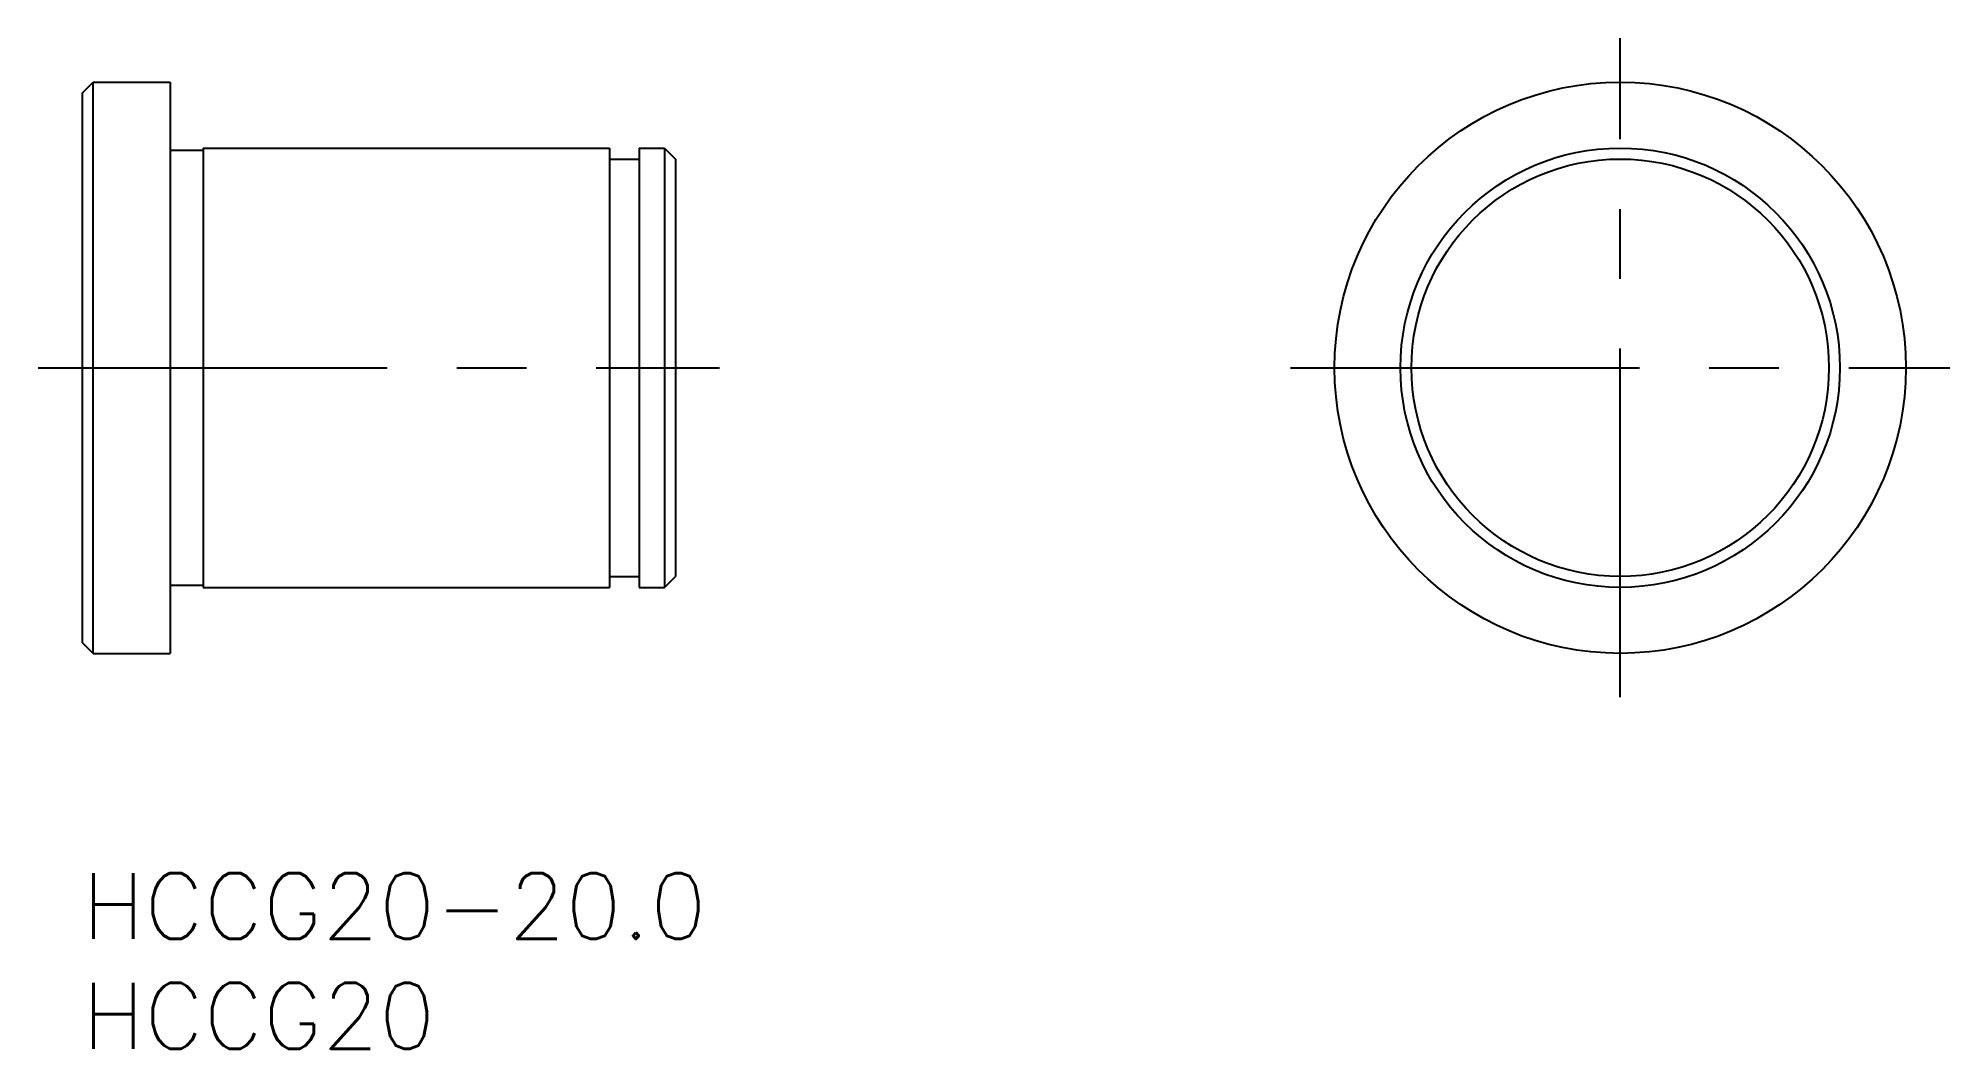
# Model space of a CAD drawing. Extents: x -2 to 85, y -8 to 38.
import ezdxf

# ---------------------------------------------------------------- set-up
doc = ezdxf.new("R2010")
doc.units = 0
doc.header["$LTSCALE"] = 0.5
doc.linetypes.add('CENTER', pattern=[50.8, 31.75, -6.35, 6.35, -6.35])
for name, color, linetype in [('MSM_CENTER', 1, 'CENTER'), ('MSM_CONTINUOUS', 7, 'CONTINUOUS'), ('MSM_PART_NUMBER', 7, 'CONTINUOUS')]:
    doc.layers.add(name, color=color, linetype=linetype)
doc.styles.get("Standard").update_dxf_attribs({"font": 'txt.shx', "height": 3, "bigfont": 'bigfont.shx'})

# ---------------------------------------------------------------- blocks, each defined once
blk = doc.blocks.new('*U3')
at = {"layer": 'MSM_PART_NUMBER'}
blk.add_text('HCCG20-20.0', height=3, dxfattribs=at).set_placement((0, -3))
blk = doc.blocks.new('*U4')
at = {"layer": 'MSM_PART_NUMBER'}
blk.add_text('HCCG20', height=3, dxfattribs=at).set_placement((0, -8))

msp = doc.modelspace()

# ---------------------------------------------------------------- linework, layer by layer
at = {"layer": 'MSM_CENTER'}
for p, q in [((70, 8.000001), (70, 38.000001)), ((-2, 23.000001), (29, 23.000001)), ((55, 23.000001), (85, 23.000001))]:
    msp.add_line(p, q, dxfattribs=at)
at = {"layer": 'MSM_CONTINUOUS'}
for p, q in [((0, 35.500001), (0.5, 36.000001)), ((0.5, 10.000001), (0.5, 36.000001)), ((0.5, 36.000001), (4, 36.000001)), ((4, 36.000001), (4, 10.000001)), ((0, 35.500001), (0, 10.500001)), ((4, 32.900001), (5.5, 32.900001)), ((5.5, 33.000001), (24, 33.000001)), ((5.5, 33.000001), (5.5, 13.000001)), ((24, 33.000001), (24, 13.000001)), ((24, 32.500001), (25.35, 32.500001)), ((25.35, 33.000001), (25.35, 13.000001)), ((25.35, 33.000001), (26, 33.000001)), ((25.35, 33.000001), (26.5, 33.000001)), ((26.5, 33.000001), (26.5, 13.000001)), ((26.5, 33.000001), (27, 32.500001)), ((27, 32.500001), (27, 13.500001)), ((4, 13.100001), (5.5, 13.100001)), ((24, 13.500001), (25.35, 13.500001)), ((26.5, 13.000001), (27, 13.500001)), ((5.5, 13.000001), (24, 13.000001)), ((11.725, 13.000001), (11.725, 13.000101)), ((19.15, 13.000001), (19.1501, 13.000001)), ((25.35, 13.000001), (26, 13.000001)), ((25.35, 13.000001), (26.5, 13.000001)), ((0.5, 10.000001), (0, 10.500001)), ((0.5, 10.000001), (4, 10.000001))]:
    msp.add_line(p, q, dxfattribs=at)
for radius in [13, 10, 9.5]:
    msp.add_circle((70, 23.000001), radius, dxfattribs=at)

# ---------------------------------------------------------------- block references
for name in ['*U3', '*U4']:
    msp.add_blockref(name, (0, 0), dxfattribs=at)

doc.saveas('drawing.dxf')
